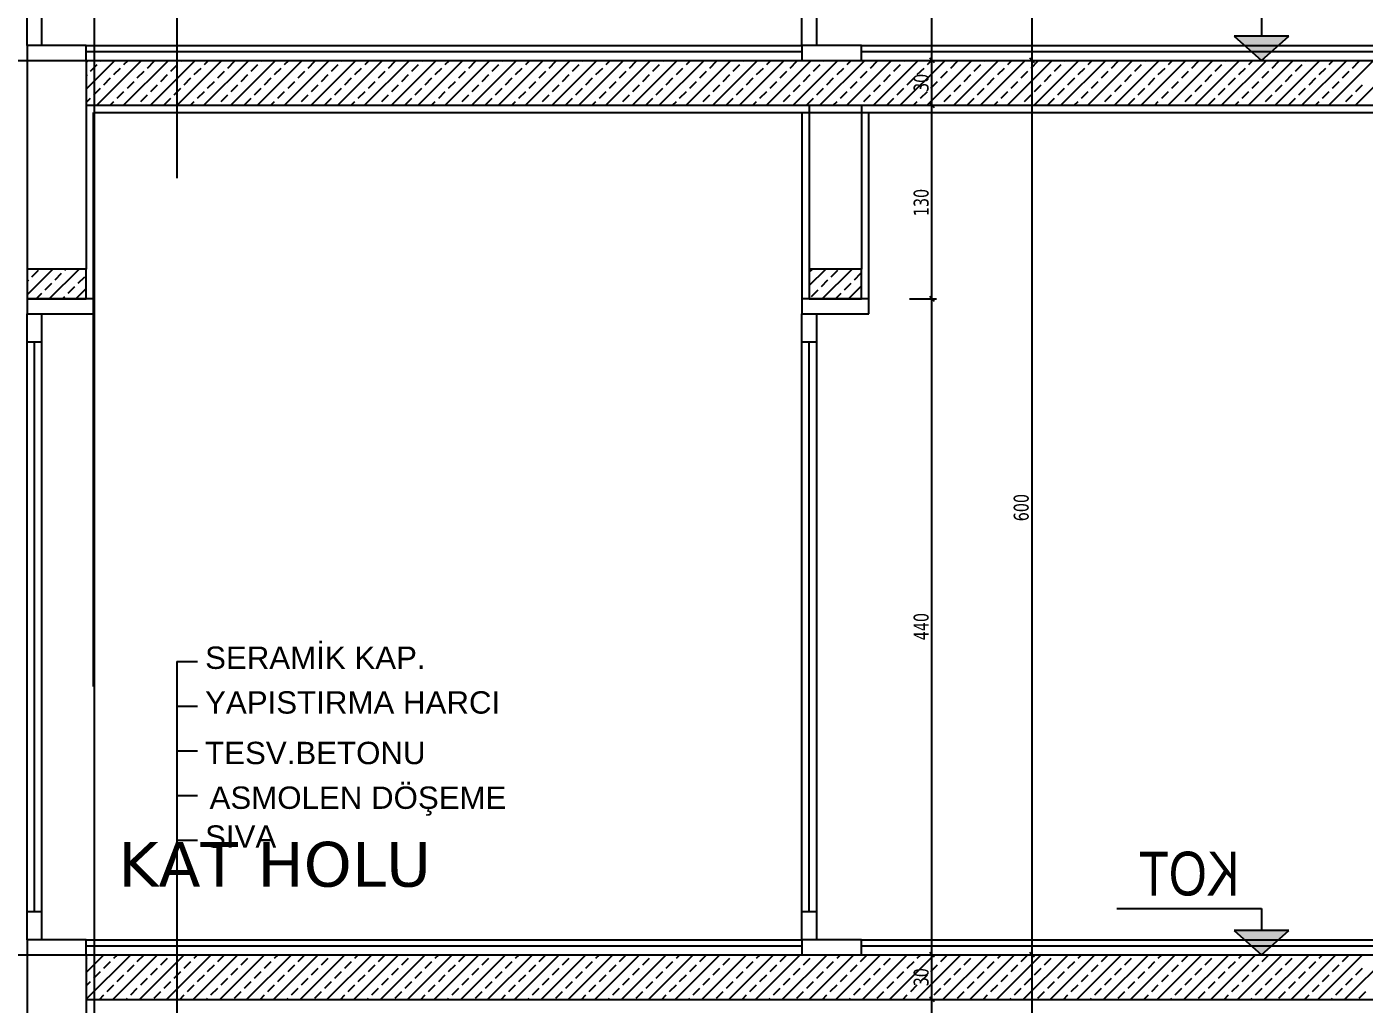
# Model space of a CAD drawing. Header units: millimetres. Extents: x 43168.9 to 43194.6, y -25545.1 to -25543.4.
# Drawn here: x 43182.2937 to 43182.4731, y -25544.1412 to -25544.01 of the extents above; entities that cross this region are included whole.
import ezdxf
from ezdxf.enums import TextEntityAlignment as Align

# ---------------------------------------------------------------- set-up
doc = ezdxf.new("R2010")
doc.units = ezdxf.units.MM
doc.header["$LTSCALE"] = 200
doc.linetypes.add('kesit_$0$HIDDEN2', pattern=[0.1875, 0.125, -0.0625])
for name, color, linetype in [('dograma_sgh', 43, 'Continuous'), ('duv_sgh', 4, 'Continuous'), ('kaplama-gnl_sgh', 30, 'Continuous'), ('kesit_$0$izd-alt_sgh', 8, 'kesit_$0$HIDDEN2'), ('kolon-b.a_sgh', 6, 'Continuous'), ('olcuic_sgh', 183, 'Continuous'), ('siva_sgh', 145, 'Continuous'), ('tarama-betonarme_sgh', 223, 'Continuous'), ('yazi-mahal_sgh', 12, 'Continuous'), ('yazi-malz_sgh', 7, 'Continuous')]:
    doc.layers.add(name, color=color, linetype=linetype)
doc.styles.add('1-200', font='arial.ttf', dxfattribs={"height": 60})
doc.styles.add('dim', font='VERDANA.TTF', dxfattribs={"width": 0.7})
doc.styles.add('kesit_$0$text2', font='arial.ttf')
doc.styles.add('text1', font='VERDANA.TTF')

msp = doc.modelspace()

# ---------------------------------------------------------------- hatches: boundary and pattern name
for points in [[(43182.45561, -25544.01132), (43182.46296, -25544.01132), (43182.45928, -25544.01456)], [(43182.45561, -25544.13132), (43182.46296, -25544.13132), (43182.45928, -25544.13456)]]:
    msp.add_hatch(color=256).paths.add_polyline_path(points)

# ---------------------------------------------------------------- linework, layer by layer
at = {"color": 0, "linetype": 'ByBlock'}
for p, q in [((43182.45928, -25544.00838), (43182.45928, -25544.01132)), ((43182.43988, -25544.12838), (43182.45928, -25544.12838)), ((43182.45928, -25544.12838), (43182.45928, -25544.13132))]:
    msp.add_line(p, q, dxfattribs=at)
for p, q in [((43182.46296, -25544.01132), (43182.45561, -25544.01132)), ((43182.45561, -25544.01132), (43182.45928, -25544.01456)), ((43182.45928, -25544.01456), (43182.46296, -25544.01132)), ((43182.29372, -25544.04656), (43182.30164, -25544.04656)), ((43182.39864, -25544.04656), (43182.40564, -25544.04656)), ((43182.46296, -25544.13132), (43182.45561, -25544.13132)), ((43182.45561, -25544.13132), (43182.45928, -25544.13456)), ((43182.45928, -25544.13456), (43182.46296, -25544.13132))]:
    msp.add_line(p, q)
at = {"color": 0, "linetype": 'ByBlock', "lineweight": -2}
for p, q in [((43182.4154, -25544.01486), (43182.4148, -25544.01426)), ((43182.4148, -25544.01426), (43182.4154, -25544.01486)), ((43182.42822, -25544.01426), (43182.42882, -25544.01486)), ((43182.42882, -25544.01486), (43182.42822, -25544.01426)), ((43182.4154, -25544.02086), (43182.4148, -25544.02026)), ((43182.4148, -25544.02026), (43182.4154, -25544.02086)), ((43182.4154, -25544.04686), (43182.4148, -25544.04626)), ((43182.4148, -25544.04626), (43182.4154, -25544.04686)), ((43182.4148, -25544.13426), (43182.4154, -25544.13486)), ((43182.4154, -25544.13486), (43182.4148, -25544.13426)), ((43182.42882, -25544.13486), (43182.42822, -25544.13426)), ((43182.42822, -25544.13426), (43182.42882, -25544.13486)), ((43182.4154, -25544.14086), (43182.4148, -25544.14026)), ((43182.4148, -25544.14026), (43182.4154, -25544.14086))]:
    msp.add_line(p, q, dxfattribs=at)
at = {"layer": 'dograma_sgh'}
for p, q in [((43182.29372, -25544.01256), (43182.29372, -25543.92856)), ((43182.29572, -25544.01256), (43182.29572, -25543.92856)), ((43182.39764, -25544.01256), (43182.39764, -25543.92856)), ((43182.39964, -25544.01256), (43182.39964, -25543.92856)), ((43182.29372, -25544.01256), (43182.29372, -25544.01456)), ((43182.30164, -25544.01256), (43182.29372, -25544.01256)), ((43182.30164, -25544.01456), (43182.30164, -25544.01256)), ((43182.39764, -25544.01256), (43182.39764, -25544.01456)), ((43182.40564, -25544.01256), (43182.39764, -25544.01256)), ((43182.40564, -25544.01456), (43182.40564, -25544.01256)), ((43182.29372, -25544.01456), (43182.30164, -25544.01456)), ((43182.39764, -25544.01456), (43182.40564, -25544.01456)), ((43182.29372, -25544.04656), (43182.29372, -25544.04856)), ((43182.30264, -25544.04656), (43182.29372, -25544.04656)), ((43182.30264, -25544.04856), (43182.30264, -25544.04656)), ((43182.39764, -25544.04656), (43182.39764, -25544.04856)), ((43182.40664, -25544.04656), (43182.39764, -25544.04656)), ((43182.40664, -25544.04856), (43182.40664, -25544.04656)), ((43182.29372, -25544.04856), (43182.30264, -25544.04856)), ((43182.29372, -25544.13256), (43182.29372, -25544.04856)), ((43182.29572, -25544.13256), (43182.29572, -25544.04856)), ((43182.39764, -25544.04856), (43182.40664, -25544.04856)), ((43182.39764, -25544.13256), (43182.39764, -25544.04856)), ((43182.39964, -25544.13256), (43182.39964, -25544.04856)), ((43182.29572, -25544.05236), (43182.29372, -25544.05236)), ((43182.29472, -25544.12876), (43182.29472, -25544.05236)), ((43182.39964, -25544.05236), (43182.39764, -25544.05236)), ((43182.39864, -25544.12876), (43182.39864, -25544.05236)), ((43182.29372, -25544.12876), (43182.29572, -25544.12876)), ((43182.39764, -25544.12876), (43182.39964, -25544.12876)), ((43182.29372, -25544.13256), (43182.29372, -25544.13456)), ((43182.30164, -25544.13256), (43182.29372, -25544.13256)), ((43182.30164, -25544.13456), (43182.30164, -25544.13256)), ((43182.39764, -25544.13256), (43182.39764, -25544.13456)), ((43182.40564, -25544.13256), (43182.39764, -25544.13256)), ((43182.40564, -25544.13456), (43182.40564, -25544.13256)), ((43182.29372, -25544.13456), (43182.30164, -25544.13456)), ((43182.39764, -25544.13456), (43182.40564, -25544.13456))]:
    msp.add_line(p, q, dxfattribs=at)
at = {"layer": 'duv_sgh'}
for p, q in [((43182.29372, -25544.01456), (43182.29372, -25544.04256)), ((43182.29372, -25544.01456), (43182.29372, -25544.04256)), ((43182.30164, -25544.01456), (43182.30164, -25544.04256)), ((43182.39864, -25544.02056), (43182.39864, -25544.04256)), ((43182.40564, -25544.02056), (43182.40564, -25544.04256)), ((43182.29372, -25544.04656), (43182.30164, -25544.04656)), ((43182.39864, -25544.04656), (43182.40564, -25544.04656)), ((43182.29372, -25544.13456), (43182.29372, -25544.21856)), ((43182.29372, -25544.13456), (43182.29372, -25544.21856)), ((43182.30164, -25544.13456), (43182.30164, -25544.21856))]:
    msp.add_line(p, q, dxfattribs=at)
at = {"layer": 'kaplama-gnl_sgh'}
for p, q in [((43182.30164, -25544.01256), (43182.39764, -25544.01256)), ((43182.40564, -25544.01256), (43182.49644, -25544.01256)), ((43182.30164, -25544.01336), (43182.39764, -25544.01336)), ((43182.40564, -25544.01336), (43182.49724, -25544.01336)), ((43182.30164, -25544.13256), (43182.39764, -25544.13256)), ((43182.40564, -25544.13256), (43182.49644, -25544.13256)), ((43182.30164, -25544.13336), (43182.39764, -25544.13336)), ((43182.40564, -25544.13336), (43182.49724, -25544.13336))]:
    msp.add_line(p, q, dxfattribs=at)
at = {"layer": 'kesit_$0$izd-alt_sgh'}
for p, q in [((43181.30862, -25544.01456), (43182.76331, -25544.01456)), ((43181.30862, -25544.13456), (43182.76331, -25544.13456))]:
    msp.add_line(p, q, dxfattribs=at)
at = {"layer": 'kolon-b.a_sgh'}
for p, q in [((43182.30164, -25544.01456), (43182.51164, -25544.01456)), ((43182.30164, -25544.01456), (43182.51164, -25544.01456)), ((43182.30164, -25544.02056), (43182.51164, -25544.02056)), ((43182.30164, -25544.04256), (43182.29372, -25544.04256)), ((43182.29372, -25544.04256), (43182.29372, -25544.04656)), ((43182.30164, -25544.04656), (43182.30164, -25544.04256)), ((43182.40564, -25544.04256), (43182.39864, -25544.04256)), ((43182.39864, -25544.04256), (43182.39864, -25544.04656)), ((43182.40564, -25544.04656), (43182.40564, -25544.04256)), ((43182.29372, -25544.04656), (43182.30164, -25544.04656)), ((43182.39864, -25544.04656), (43182.40564, -25544.04656)), ((43182.30164, -25544.13456), (43182.51164, -25544.13456)), ((43182.30164, -25544.13456), (43182.51164, -25544.13456)), ((43182.30164, -25544.14056), (43182.51164, -25544.14056))]:
    msp.add_line(p, q, dxfattribs=at)
at = {"layer": 'olcuic_sgh'}
for p, q in [((43182.42852, -25544.01481), (43182.42852, -25543.89431)), ((43182.4151, -25544.01481), (43182.4151, -25543.92631)), ((43182.4121, -25544.01456), (43182.4157, -25544.01456)), ((43182.4121, -25544.01456), (43182.4157, -25544.01456)), ((43182.4151, -25544.02081), (43182.4151, -25544.01431)), ((43182.42552, -25544.01456), (43182.42912, -25544.01456)), ((43182.42552, -25544.01456), (43182.42912, -25544.01456)), ((43182.42852, -25544.13481), (43182.42852, -25544.01431)), ((43182.4121, -25544.02056), (43182.4157, -25544.02056)), ((43182.4121, -25544.02056), (43182.4157, -25544.02056)), ((43182.4151, -25544.04681), (43182.4151, -25544.02031)), ((43182.4121, -25544.04656), (43182.4157, -25544.04656)), ((43182.4121, -25544.04656), (43182.4157, -25544.04656)), ((43182.4151, -25544.13481), (43182.4151, -25544.04631)), ((43182.4121, -25544.13456), (43182.4157, -25544.13456)), ((43182.4121, -25544.13456), (43182.4157, -25544.13456)), ((43182.4151, -25544.14081), (43182.4151, -25544.13431)), ((43182.42552, -25544.13456), (43182.42912, -25544.13456)), ((43182.42552, -25544.13456), (43182.42912, -25544.13456)), ((43182.42852, -25544.20681), (43182.42852, -25544.13431)), ((43182.4121, -25544.14056), (43182.4157, -25544.14056)), ((43182.4121, -25544.14056), (43182.4157, -25544.14056)), ((43182.4151, -25544.20681), (43182.4151, -25544.14031))]:
    msp.add_line(p, q, dxfattribs=at)
at = {"layer": 'siva_sgh'}
for p, q in [((43182.30272, -25543.72656), (43182.30272, -25544.3571)), ((43182.30264, -25544.09856), (43182.30264, -25544.02156)), ((43182.30264, -25544.02156), (43182.51264, -25544.02156)), ((43182.30264, -25544.04656), (43182.30264, -25544.02156)), ((43182.30264, -25544.02156), (43182.39764, -25544.02156)), ((43182.39764, -25544.02156), (43182.39764, -25544.04656)), ((43182.40664, -25544.04656), (43182.40664, -25544.02156)), ((43182.40664, -25544.02156), (43182.51264, -25544.02156))]:
    msp.add_line(p, q, dxfattribs=at)
at = {"layer": 'tarama-betonarme_sgh'}
for p, q in [((43182.30164, -25544.01482), (43182.3019, -25544.01456)), ((43182.30164, -25544.01841), (43182.30549, -25544.01456)), ((43182.30308, -25544.02056), (43182.30908, -25544.01456)), ((43182.30358, -25544.01468), (43182.30369, -25544.01456)), ((43182.30667, -25544.02056), (43182.31267, -25544.01456)), ((43182.30672, -25544.01513), (43182.30729, -25544.01456)), ((43182.30986, -25544.01558), (43182.31076, -25544.01468)), ((43182.31027, -25544.02056), (43182.31627, -25544.01456)), ((43182.31386, -25544.02056), (43182.31986, -25544.01456)), ((43182.31435, -25544.01468), (43182.31447, -25544.01456)), ((43182.31745, -25544.02056), (43182.32345, -25544.01456)), ((43182.3175, -25544.01513), (43182.31806, -25544.01456)), ((43182.32064, -25544.01558), (43182.32154, -25544.01468)), ((43182.32104, -25544.02056), (43182.32704, -25544.01456)), ((43182.32463, -25544.02056), (43182.33063, -25544.01456)), ((43182.32513, -25544.01468), (43182.32525, -25544.01456)), ((43182.32823, -25544.02056), (43182.33423, -25544.01456)), ((43182.32827, -25544.01513), (43182.32884, -25544.01456)), ((43182.33141, -25544.01558), (43182.33231, -25544.01468)), ((43182.33182, -25544.02056), (43182.33782, -25544.01456)), ((43182.33541, -25544.02056), (43182.34141, -25544.01456)), ((43182.3359, -25544.01468), (43182.33602, -25544.01456)), ((43182.339, -25544.02056), (43182.345, -25544.01456)), ((43182.33905, -25544.01513), (43182.33961, -25544.01456)), ((43182.34219, -25544.01558), (43182.34309, -25544.01468)), ((43182.3426, -25544.02056), (43182.3486, -25544.01456)), ((43182.34619, -25544.02056), (43182.35219, -25544.01456)), ((43182.34668, -25544.01468), (43182.3468, -25544.01456)), ((43182.34978, -25544.02056), (43182.35578, -25544.01456)), ((43182.34982, -25544.01513), (43182.35039, -25544.01456)), ((43182.35297, -25544.01558), (43182.35387, -25544.01468)), ((43182.35337, -25544.02056), (43182.35937, -25544.01456)), ((43182.35696, -25544.02056), (43182.36296, -25544.01456)), ((43182.35746, -25544.01468), (43182.35758, -25544.01456)), ((43182.36056, -25544.02056), (43182.36656, -25544.01456)), ((43182.3606, -25544.01513), (43182.36117, -25544.01456)), ((43182.36374, -25544.01558), (43182.36464, -25544.01468)), ((43182.36415, -25544.02056), (43182.37015, -25544.01456)), ((43182.36774, -25544.02056), (43182.37374, -25544.01456)), ((43182.36823, -25544.01468), (43182.36835, -25544.01456)), ((43182.37133, -25544.02056), (43182.37733, -25544.01456)), ((43182.37138, -25544.01513), (43182.37194, -25544.01456)), ((43182.37452, -25544.01558), (43182.37542, -25544.01468)), ((43182.37492, -25544.02056), (43182.38092, -25544.01456)), ((43182.37852, -25544.02056), (43182.38452, -25544.01456)), ((43182.37901, -25544.01468), (43182.37913, -25544.01456)), ((43182.38211, -25544.02056), (43182.38811, -25544.01456)), ((43182.38215, -25544.01513), (43182.38272, -25544.01456)), ((43182.3853, -25544.01558), (43182.38619, -25544.01468)), ((43182.3857, -25544.02056), (43182.3917, -25544.01456)), ((43182.38929, -25544.02056), (43182.39529, -25544.01456)), ((43182.38979, -25544.01468), (43182.3899, -25544.01456)), ((43182.39288, -25544.02056), (43182.39888, -25544.01456)), ((43182.39293, -25544.01513), (43182.3935, -25544.01456)), ((43182.39607, -25544.01558), (43182.39697, -25544.01468)), ((43182.39648, -25544.02056), (43182.40248, -25544.01456)), ((43182.40007, -25544.02056), (43182.40607, -25544.01456)), ((43182.40056, -25544.01468), (43182.40068, -25544.01456)), ((43182.40366, -25544.02056), (43182.40966, -25544.01456)), ((43182.40371, -25544.01513), (43182.40427, -25544.01456)), ((43182.40685, -25544.01558), (43182.40775, -25544.01468)), ((43182.40725, -25544.02056), (43182.41325, -25544.01456)), ((43182.41085, -25544.02056), (43182.41685, -25544.01456)), ((43182.41134, -25544.01468), (43182.41146, -25544.01456)), ((43182.41444, -25544.02056), (43182.42044, -25544.01456)), ((43182.41448, -25544.01513), (43182.41505, -25544.01456)), ((43182.41762, -25544.01558), (43182.41852, -25544.01468)), ((43182.41803, -25544.02056), (43182.42403, -25544.01456)), ((43182.42162, -25544.02056), (43182.42762, -25544.01456)), ((43182.42212, -25544.01468), (43182.42223, -25544.01456)), ((43182.42521, -25544.02056), (43182.43121, -25544.01456)), ((43182.42526, -25544.01513), (43182.42583, -25544.01456)), ((43182.4284, -25544.01558), (43182.4293, -25544.01468)), ((43182.42881, -25544.02056), (43182.43481, -25544.01456)), ((43182.4324, -25544.02056), (43182.4384, -25544.01456)), ((43182.43289, -25544.01468), (43182.43301, -25544.01456)), ((43182.43599, -25544.02056), (43182.44199, -25544.01456)), ((43182.43603, -25544.01513), (43182.4366, -25544.01456)), ((43182.43918, -25544.01558), (43182.44008, -25544.01468)), ((43182.43958, -25544.02056), (43182.44558, -25544.01456)), ((43182.44317, -25544.02056), (43182.44917, -25544.01456)), ((43182.44367, -25544.01468), (43182.44379, -25544.01456)), ((43182.44677, -25544.02056), (43182.45277, -25544.01456)), ((43182.44681, -25544.01513), (43182.44738, -25544.01456)), ((43182.44995, -25544.01558), (43182.45085, -25544.01468)), ((43182.45036, -25544.02056), (43182.45636, -25544.01456)), ((43182.45395, -25544.02056), (43182.45995, -25544.01456)), ((43182.45444, -25544.01468), (43182.45456, -25544.01456)), ((43182.45754, -25544.02056), (43182.46354, -25544.01456)), ((43182.45759, -25544.01513), (43182.45815, -25544.01456)), ((43182.46073, -25544.01558), (43182.46163, -25544.01468)), ((43182.46113, -25544.02056), (43182.46713, -25544.01456)), ((43182.46473, -25544.02056), (43182.47073, -25544.01456)), ((43182.46522, -25544.01468), (43182.46534, -25544.01456)), ((43182.46832, -25544.02056), (43182.47432, -25544.01456)), ((43182.46836, -25544.01513), (43182.46893, -25544.01456)), ((43182.47151, -25544.01558), (43182.4724, -25544.01468)), ((43182.47191, -25544.02056), (43182.47791, -25544.01456)), ((43182.30164, -25544.01662), (43182.30178, -25544.01647)), ((43182.30223, -25544.01602), (43182.30313, -25544.01513)), ((43182.30537, -25544.01647), (43182.30627, -25544.01558)), ((43182.30851, -25544.01692), (43182.30941, -25544.01602)), ((43182.31166, -25544.01737), (43182.31256, -25544.01647)), ((43182.313, -25544.01602), (43182.3139, -25544.01513)), ((43182.31615, -25544.01647), (43182.31705, -25544.01558)), ((43182.31929, -25544.01692), (43182.32019, -25544.01602)), ((43182.32243, -25544.01737), (43182.32333, -25544.01647)), ((43182.32378, -25544.01602), (43182.32468, -25544.01513)), ((43182.32692, -25544.01647), (43182.32782, -25544.01558)), ((43182.33007, -25544.01692), (43182.33097, -25544.01602)), ((43182.33321, -25544.01737), (43182.33411, -25544.01647)), ((43182.33456, -25544.01602), (43182.33546, -25544.01513)), ((43182.3377, -25544.01647), (43182.3386, -25544.01558)), ((43182.34084, -25544.01692), (43182.34174, -25544.01602)), ((43182.34399, -25544.01737), (43182.34488, -25544.01647)), ((43182.34533, -25544.01602), (43182.34623, -25544.01513)), ((43182.34848, -25544.01647), (43182.34937, -25544.01558)), ((43182.35162, -25544.01692), (43182.35252, -25544.01602)), ((43182.35476, -25544.01737), (43182.35566, -25544.01647)), ((43182.35611, -25544.01602), (43182.35701, -25544.01513)), ((43182.35925, -25544.01647), (43182.36015, -25544.01558)), ((43182.3624, -25544.01692), (43182.36329, -25544.01602)), ((43182.36554, -25544.01737), (43182.36644, -25544.01647)), ((43182.36689, -25544.01602), (43182.36778, -25544.01513)), ((43182.37003, -25544.01647), (43182.37093, -25544.01558)), ((43182.37317, -25544.01692), (43182.37407, -25544.01602)), ((43182.37632, -25544.01737), (43182.37721, -25544.01647)), ((43182.37766, -25544.01602), (43182.37856, -25544.01513)), ((43182.38081, -25544.01647), (43182.3817, -25544.01558)), ((43182.38395, -25544.01692), (43182.38485, -25544.01602)), ((43182.38709, -25544.01737), (43182.38799, -25544.01647)), ((43182.38844, -25544.01602), (43182.38934, -25544.01513)), ((43182.39158, -25544.01647), (43182.39248, -25544.01558)), ((43182.39473, -25544.01692), (43182.39562, -25544.01602)), ((43182.39787, -25544.01737), (43182.39877, -25544.01647)), ((43182.39922, -25544.01602), (43182.40011, -25544.01513)), ((43182.40236, -25544.01647), (43182.40326, -25544.01558)), ((43182.4055, -25544.01692), (43182.4064, -25544.01602)), ((43182.40864, -25544.01737), (43182.40954, -25544.01647)), ((43182.40999, -25544.01602), (43182.41089, -25544.01513)), ((43182.41313, -25544.01647), (43182.41403, -25544.01558)), ((43182.41628, -25544.01692), (43182.41718, -25544.01602)), ((43182.41942, -25544.01737), (43182.42032, -25544.01647)), ((43182.42077, -25544.01602), (43182.42167, -25544.01513)), ((43182.42391, -25544.01647), (43182.42481, -25544.01558)), ((43182.42705, -25544.01692), (43182.42795, -25544.01602)), ((43182.4302, -25544.01737), (43182.4311, -25544.01647)), ((43182.43154, -25544.01602), (43182.43244, -25544.01513)), ((43182.43469, -25544.01647), (43182.43559, -25544.01558)), ((43182.43783, -25544.01692), (43182.43873, -25544.01602)), ((43182.44097, -25544.01737), (43182.44187, -25544.01647)), ((43182.44232, -25544.01602), (43182.44322, -25544.01513)), ((43182.44546, -25544.01647), (43182.44636, -25544.01558)), ((43182.44861, -25544.01692), (43182.4495, -25544.01602)), ((43182.45175, -25544.01737), (43182.45265, -25544.01647)), ((43182.4531, -25544.01602), (43182.45399, -25544.01513)), ((43182.45624, -25544.01647), (43182.45714, -25544.01558)), ((43182.45938, -25544.01692), (43182.46028, -25544.01602)), ((43182.46253, -25544.01737), (43182.46342, -25544.01647)), ((43182.46387, -25544.01602), (43182.46477, -25544.01513)), ((43182.46702, -25544.01647), (43182.46791, -25544.01558)), ((43182.47016, -25544.01692), (43182.47106, -25544.01602)), ((43182.30268, -25544.01917), (43182.30358, -25544.01827)), ((43182.30402, -25544.01782), (43182.30492, -25544.01692)), ((43182.30717, -25544.01827), (43182.30807, -25544.01737)), ((43182.31031, -25544.01872), (43182.31121, -25544.01782)), ((43182.31345, -25544.01917), (43182.31435, -25544.01827)), ((43182.3148, -25544.01782), (43182.3157, -25544.01692)), ((43182.31794, -25544.01827), (43182.31884, -25544.01737)), ((43182.32109, -25544.01872), (43182.32199, -25544.01782)), ((43182.32423, -25544.01917), (43182.32513, -25544.01827)), ((43182.32558, -25544.01782), (43182.32648, -25544.01692)), ((43182.32872, -25544.01827), (43182.32962, -25544.01737)), ((43182.33186, -25544.01872), (43182.33276, -25544.01782)), ((43182.33501, -25544.01917), (43182.3359, -25544.01827)), ((43182.33635, -25544.01782), (43182.33725, -25544.01692)), ((43182.3395, -25544.01827), (43182.34039, -25544.01737)), ((43182.34264, -25544.01872), (43182.34354, -25544.01782)), ((43182.34578, -25544.01917), (43182.34668, -25544.01827)), ((43182.34713, -25544.01782), (43182.34803, -25544.01692)), ((43182.35027, -25544.01827), (43182.35117, -25544.01737)), ((43182.35342, -25544.01872), (43182.35431, -25544.01782)), ((43182.35656, -25544.01917), (43182.35746, -25544.01827)), ((43182.35791, -25544.01782), (43182.3588, -25544.01692)), ((43182.36105, -25544.01827), (43182.36195, -25544.01737)), ((43182.36419, -25544.01872), (43182.36509, -25544.01782)), ((43182.36734, -25544.01917), (43182.36823, -25544.01827)), ((43182.36868, -25544.01782), (43182.36958, -25544.01692)), ((43182.37183, -25544.01827), (43182.37272, -25544.01737)), ((43182.37497, -25544.01872), (43182.37587, -25544.01782)), ((43182.37811, -25544.01917), (43182.37901, -25544.01827)), ((43182.37946, -25544.01782), (43182.38036, -25544.01692)), ((43182.3826, -25544.01827), (43182.3835, -25544.01737)), ((43182.38575, -25544.01872), (43182.38664, -25544.01782)), ((43182.38889, -25544.01917), (43182.38979, -25544.01827)), ((43182.39024, -25544.01782), (43182.39113, -25544.01692)), ((43182.39338, -25544.01827), (43182.39428, -25544.01737)), ((43182.39652, -25544.01872), (43182.39742, -25544.01782)), ((43182.39966, -25544.01917), (43182.40056, -25544.01827)), ((43182.40101, -25544.01782), (43182.40191, -25544.01692)), ((43182.40415, -25544.01827), (43182.40505, -25544.01737)), ((43182.4073, -25544.01872), (43182.4082, -25544.01782)), ((43182.41044, -25544.01917), (43182.41134, -25544.01827)), ((43182.41179, -25544.01782), (43182.41269, -25544.01692)), ((43182.41493, -25544.01827), (43182.41583, -25544.01737)), ((43182.41807, -25544.01872), (43182.41897, -25544.01782)), ((43182.42122, -25544.01917), (43182.42212, -25544.01827)), ((43182.42256, -25544.01782), (43182.42346, -25544.01692)), ((43182.42571, -25544.01827), (43182.42661, -25544.01737)), ((43182.42885, -25544.01872), (43182.42975, -25544.01782)), ((43182.43199, -25544.01917), (43182.43289, -25544.01827)), ((43182.43334, -25544.01782), (43182.43424, -25544.01692)), ((43182.43648, -25544.01827), (43182.43738, -25544.01737)), ((43182.43963, -25544.01872), (43182.44052, -25544.01782)), ((43182.44277, -25544.01917), (43182.44367, -25544.01827)), ((43182.44412, -25544.01782), (43182.44501, -25544.01692)), ((43182.44726, -25544.01827), (43182.44816, -25544.01737)), ((43182.4504, -25544.01872), (43182.4513, -25544.01782)), ((43182.45355, -25544.01917), (43182.45444, -25544.01827)), ((43182.45489, -25544.01782), (43182.45579, -25544.01692)), ((43182.45804, -25544.01827), (43182.45893, -25544.01737)), ((43182.46118, -25544.01872), (43182.46208, -25544.01782)), ((43182.46432, -25544.01917), (43182.46522, -25544.01827)), ((43182.46567, -25544.01782), (43182.46657, -25544.01692)), ((43182.46881, -25544.01827), (43182.46971, -25544.01737)), ((43182.47196, -25544.01872), (43182.47285, -25544.01782)), ((43182.30164, -25544.02021), (43182.30223, -25544.01962)), ((43182.30488, -25544.02056), (43182.30537, -25544.02007)), ((43182.30582, -25544.01962), (43182.30672, -25544.01872)), ((43182.30896, -25544.02007), (43182.30986, -25544.01917)), ((43182.31211, -25544.02051), (43182.313, -25544.01962)), ((43182.31565, -25544.02056), (43182.31615, -25544.02007)), ((43182.3166, -25544.01962), (43182.3175, -25544.01872)), ((43182.31974, -25544.02007), (43182.32064, -25544.01917)), ((43182.32288, -25544.02051), (43182.32378, -25544.01962)), ((43182.32643, -25544.02056), (43182.32692, -25544.02007)), ((43182.32737, -25544.01962), (43182.32827, -25544.01872)), ((43182.33052, -25544.02007), (43182.33141, -25544.01917)), ((43182.33366, -25544.02051), (43182.33456, -25544.01962)), ((43182.33721, -25544.02056), (43182.3377, -25544.02007)), ((43182.33815, -25544.01962), (43182.33905, -25544.01872)), ((43182.34129, -25544.02007), (43182.34219, -25544.01917)), ((43182.34444, -25544.02051), (43182.34533, -25544.01962)), ((43182.34798, -25544.02056), (43182.34848, -25544.02007)), ((43182.34893, -25544.01962), (43182.34982, -25544.01872)), ((43182.35207, -25544.02007), (43182.35297, -25544.01917)), ((43182.35521, -25544.02051), (43182.35611, -25544.01962)), ((43182.35876, -25544.02056), (43182.35925, -25544.02007)), ((43182.3597, -25544.01962), (43182.3606, -25544.01872)), ((43182.36285, -25544.02007), (43182.36374, -25544.01917)), ((43182.36599, -25544.02051), (43182.36689, -25544.01962)), ((43182.36954, -25544.02056), (43182.37003, -25544.02007)), ((43182.37048, -25544.01962), (43182.37138, -25544.01872)), ((43182.37362, -25544.02007), (43182.37452, -25544.01917)), ((43182.37676, -25544.02051), (43182.37766, -25544.01962)), ((43182.38031, -25544.02056), (43182.38081, -25544.02007)), ((43182.38125, -25544.01962), (43182.38215, -25544.01872)), ((43182.3844, -25544.02007), (43182.3853, -25544.01917)), ((43182.38754, -25544.02051), (43182.38844, -25544.01962)), ((43182.39109, -25544.02056), (43182.39158, -25544.02007)), ((43182.39203, -25544.01962), (43182.39293, -25544.01872)), ((43182.39517, -25544.02007), (43182.39607, -25544.01917)), ((43182.39832, -25544.02051), (43182.39922, -25544.01962)), ((43182.40186, -25544.02056), (43182.40236, -25544.02007)), ((43182.40281, -25544.01962), (43182.40371, -25544.01872)), ((43182.40595, -25544.02007), (43182.40685, -25544.01917)), ((43182.40909, -25544.02051), (43182.40999, -25544.01962)), ((43182.41264, -25544.02056), (43182.41313, -25544.02007)), ((43182.41358, -25544.01962), (43182.41448, -25544.01872)), ((43182.41673, -25544.02007), (43182.41762, -25544.01917)), ((43182.41987, -25544.02051), (43182.42077, -25544.01962)), ((43182.42342, -25544.02056), (43182.42391, -25544.02007)), ((43182.42436, -25544.01962), (43182.42526, -25544.01872)), ((43182.4275, -25544.02007), (43182.4284, -25544.01917)), ((43182.43065, -25544.02051), (43182.43154, -25544.01962)), ((43182.43419, -25544.02056), (43182.43469, -25544.02007)), ((43182.43514, -25544.01962), (43182.43603, -25544.01872)), ((43182.43828, -25544.02007), (43182.43918, -25544.01917)), ((43182.44142, -25544.02051), (43182.44232, -25544.01962)), ((43182.44497, -25544.02056), (43182.44546, -25544.02007)), ((43182.44591, -25544.01962), (43182.44681, -25544.01872)), ((43182.44906, -25544.02007), (43182.44995, -25544.01917)), ((43182.4522, -25544.02051), (43182.4531, -25544.01962)), ((43182.45575, -25544.02056), (43182.45624, -25544.02007)), ((43182.45669, -25544.01962), (43182.45759, -25544.01872)), ((43182.45983, -25544.02007), (43182.46073, -25544.01917)), ((43182.46298, -25544.02051), (43182.46387, -25544.01962)), ((43182.46652, -25544.02056), (43182.46702, -25544.02007)), ((43182.46747, -25544.01962), (43182.46836, -25544.01872)), ((43182.47061, -25544.02007), (43182.47151, -25544.01917)), ((43182.30847, -25544.02056), (43182.30851, -25544.02051)), ((43182.31925, -25544.02056), (43182.31929, -25544.02051)), ((43182.33002, -25544.02056), (43182.33007, -25544.02051)), ((43182.3408, -25544.02056), (43182.34084, -25544.02051)), ((43182.35158, -25544.02056), (43182.35162, -25544.02051)), ((43182.36235, -25544.02056), (43182.3624, -25544.02051)), ((43182.37313, -25544.02056), (43182.37317, -25544.02051)), ((43182.3839, -25544.02056), (43182.38395, -25544.02051)), ((43182.39468, -25544.02056), (43182.39473, -25544.02051)), ((43182.40546, -25544.02056), (43182.4055, -25544.02051)), ((43182.41623, -25544.02056), (43182.41628, -25544.02051)), ((43182.42701, -25544.02056), (43182.42705, -25544.02051)), ((43182.43779, -25544.02056), (43182.43783, -25544.02051)), ((43182.44856, -25544.02056), (43182.44861, -25544.02051)), ((43182.45934, -25544.02056), (43182.45938, -25544.02051)), ((43182.47011, -25544.02056), (43182.47016, -25544.02051)), ((43182.29372, -25544.04601), (43182.29716, -25544.04256)), ((43182.29438, -25544.04358), (43182.29526, -25544.04269)), ((43182.2967, -25544.04656), (43182.3007, -25544.04256)), ((43182.29747, -25544.04402), (43182.29836, -25544.04313)), ((43182.2988, -25544.04269), (43182.29893, -25544.04256)), ((43182.39864, -25544.04476), (43182.40084, -25544.04256)), ((43182.39864, -25544.04299), (43182.39907, -25544.04256)), ((43182.40038, -25544.04656), (43182.40438, -25544.04256)), ((43182.40159, -25544.04358), (43182.40248, -25544.04269)), ((43182.40469, -25544.04402), (43182.40557, -25544.04313)), ((43182.29372, -25544.04424), (43182.29394, -25544.04402)), ((43182.29615, -25544.04534), (43182.29703, -25544.04446)), ((43182.29924, -25544.04579), (43182.30013, -25544.0449)), ((43182.30024, -25544.04656), (43182.30164, -25544.04516)), ((43182.30057, -25544.04446), (43182.30145, -25544.04358)), ((43182.40027, -25544.0449), (43182.40115, -25544.04402)), ((43182.40336, -25544.04534), (43182.40424, -25544.04446)), ((43182.40391, -25544.04656), (43182.40564, -25544.04483)), ((43182.29493, -25544.04656), (43182.29571, -25544.04579)), ((43182.29847, -25544.04656), (43182.2988, -25544.04623)), ((43182.39894, -25544.04623), (43182.39982, -25544.04534)), ((43182.40214, -25544.04656), (43182.40292, -25544.04579)), ((43182.30164, -25544.13695), (43182.30403, -25544.13456)), ((43182.30164, -25544.14054), (43182.30762, -25544.13456)), ((43182.30223, -25544.13456), (43182.30223, -25544.13456)), ((43182.30521, -25544.14056), (43182.31121, -25544.13456)), ((43182.30537, -25544.13501), (43182.30583, -25544.13456)), ((43182.30851, -25544.13546), (43182.30941, -25544.13456)), ((43182.30881, -25544.14056), (43182.31481, -25544.13456)), ((43182.3124, -25544.14056), (43182.3184, -25544.13456)), ((43182.313, -25544.13456), (43182.31301, -25544.13456)), ((43182.31599, -25544.14056), (43182.32199, -25544.13456)), ((43182.31615, -25544.13501), (43182.3166, -25544.13456)), ((43182.31929, -25544.13546), (43182.32019, -25544.13456)), ((43182.31958, -25544.14056), (43182.32558, -25544.13456)), ((43182.32317, -25544.14056), (43182.32917, -25544.13456)), ((43182.32378, -25544.13456), (43182.32379, -25544.13456)), ((43182.32677, -25544.14056), (43182.33277, -25544.13456)), ((43182.32692, -25544.13501), (43182.32738, -25544.13456)), ((43182.33007, -25544.13546), (43182.33097, -25544.13456)), ((43182.33036, -25544.14056), (43182.33636, -25544.13456)), ((43182.33395, -25544.14056), (43182.33995, -25544.13456)), ((43182.33456, -25544.13456), (43182.33456, -25544.13456)), ((43182.33754, -25544.14056), (43182.34354, -25544.13456)), ((43182.3377, -25544.13501), (43182.33815, -25544.13456)), ((43182.34084, -25544.13546), (43182.34174, -25544.13456)), ((43182.34113, -25544.14056), (43182.34713, -25544.13456)), ((43182.34473, -25544.14056), (43182.35073, -25544.13456)), ((43182.34533, -25544.13456), (43182.34534, -25544.13456)), ((43182.34832, -25544.14056), (43182.35432, -25544.13456)), ((43182.34848, -25544.13501), (43182.34893, -25544.13456)), ((43182.35162, -25544.13546), (43182.35252, -25544.13456)), ((43182.35191, -25544.14056), (43182.35791, -25544.13456)), ((43182.3555, -25544.14056), (43182.3615, -25544.13456)), ((43182.35611, -25544.13456), (43182.35611, -25544.13456)), ((43182.3591, -25544.14056), (43182.3651, -25544.13456)), ((43182.35925, -25544.13501), (43182.35971, -25544.13456)), ((43182.3624, -25544.13546), (43182.36329, -25544.13456)), ((43182.36269, -25544.14056), (43182.36869, -25544.13456)), ((43182.36628, -25544.14056), (43182.37228, -25544.13456)), ((43182.36689, -25544.13456), (43182.36689, -25544.13456)), ((43182.36987, -25544.14056), (43182.37587, -25544.13456)), ((43182.37003, -25544.13501), (43182.37048, -25544.13456)), ((43182.37317, -25544.13546), (43182.37407, -25544.13456)), ((43182.37346, -25544.14056), (43182.37946, -25544.13456)), ((43182.37706, -25544.14056), (43182.38306, -25544.13456)), ((43182.37766, -25544.13456), (43182.37767, -25544.13456)), ((43182.38065, -25544.14056), (43182.38665, -25544.13456)), ((43182.38081, -25544.13501), (43182.38126, -25544.13456)), ((43182.38395, -25544.13546), (43182.38485, -25544.13456)), ((43182.38424, -25544.14056), (43182.39024, -25544.13456)), ((43182.38783, -25544.14056), (43182.39383, -25544.13456)), ((43182.38844, -25544.13456), (43182.38844, -25544.13456)), ((43182.39142, -25544.14056), (43182.39742, -25544.13456)), ((43182.39158, -25544.13501), (43182.39204, -25544.13456)), ((43182.39473, -25544.13546), (43182.39562, -25544.13456)), ((43182.39502, -25544.14056), (43182.40102, -25544.13456)), ((43182.39861, -25544.14056), (43182.40461, -25544.13456)), ((43182.39922, -25544.13456), (43182.39922, -25544.13456)), ((43182.4022, -25544.14056), (43182.4082, -25544.13456)), ((43182.40236, -25544.13501), (43182.40281, -25544.13456)), ((43182.4055, -25544.13546), (43182.4064, -25544.13456)), ((43182.40579, -25544.14056), (43182.41179, -25544.13456)), ((43182.40938, -25544.14056), (43182.41538, -25544.13456)), ((43182.40999, -25544.13456), (43182.41, -25544.13456)), ((43182.41298, -25544.14056), (43182.41898, -25544.13456)), ((43182.41313, -25544.13501), (43182.41359, -25544.13456)), ((43182.41628, -25544.13546), (43182.41718, -25544.13456)), ((43182.41657, -25544.14056), (43182.42257, -25544.13456)), ((43182.42016, -25544.14056), (43182.42616, -25544.13456)), ((43182.42077, -25544.13456), (43182.42077, -25544.13456)), ((43182.42375, -25544.14056), (43182.42975, -25544.13456)), ((43182.42391, -25544.13501), (43182.42436, -25544.13456)), ((43182.42705, -25544.13546), (43182.42795, -25544.13456)), ((43182.42735, -25544.14056), (43182.43335, -25544.13456)), ((43182.43094, -25544.14056), (43182.43694, -25544.13456)), ((43182.43154, -25544.13456), (43182.43155, -25544.13456)), ((43182.43453, -25544.14056), (43182.44053, -25544.13456)), ((43182.43469, -25544.13501), (43182.43514, -25544.13456)), ((43182.43783, -25544.13546), (43182.43873, -25544.13456)), ((43182.43812, -25544.14056), (43182.44412, -25544.13456)), ((43182.44171, -25544.14056), (43182.44771, -25544.13456)), ((43182.44232, -25544.13456), (43182.44233, -25544.13456)), ((43182.44531, -25544.14056), (43182.45131, -25544.13456)), ((43182.44546, -25544.13501), (43182.44592, -25544.13456)), ((43182.44861, -25544.13546), (43182.4495, -25544.13456)), ((43182.4489, -25544.14056), (43182.4549, -25544.13456)), ((43182.45249, -25544.14056), (43182.45849, -25544.13456)), ((43182.4531, -25544.13456), (43182.4531, -25544.13456)), ((43182.45608, -25544.14056), (43182.46208, -25544.13456)), ((43182.45624, -25544.13501), (43182.45669, -25544.13456)), ((43182.45938, -25544.13546), (43182.46028, -25544.13456)), ((43182.45967, -25544.14056), (43182.46567, -25544.13456)), ((43182.46327, -25544.14056), (43182.46927, -25544.13456)), ((43182.46387, -25544.13456), (43182.46388, -25544.13456)), ((43182.46686, -25544.14056), (43182.47286, -25544.13456)), ((43182.46702, -25544.13501), (43182.46747, -25544.13456)), ((43182.47016, -25544.13546), (43182.47106, -25544.13456)), ((43182.47045, -25544.14056), (43182.47645, -25544.13456)), ((43182.30164, -25544.13515), (43182.30178, -25544.13501)), ((43182.30402, -25544.13636), (43182.30492, -25544.13546)), ((43182.30717, -25544.13681), (43182.30807, -25544.13591)), ((43182.31031, -25544.13726), (43182.31121, -25544.13636)), ((43182.31166, -25544.13591), (43182.31256, -25544.13501)), ((43182.3148, -25544.13636), (43182.3157, -25544.13546)), ((43182.31794, -25544.13681), (43182.31884, -25544.13591)), ((43182.32109, -25544.13726), (43182.32199, -25544.13636)), ((43182.32243, -25544.13591), (43182.32333, -25544.13501)), ((43182.32558, -25544.13636), (43182.32648, -25544.13546)), ((43182.32872, -25544.13681), (43182.32962, -25544.13591)), ((43182.33186, -25544.13726), (43182.33276, -25544.13636)), ((43182.33321, -25544.13591), (43182.33411, -25544.13501)), ((43182.33635, -25544.13636), (43182.33725, -25544.13546)), ((43182.3395, -25544.13681), (43182.34039, -25544.13591)), ((43182.34264, -25544.13726), (43182.34354, -25544.13636)), ((43182.34399, -25544.13591), (43182.34488, -25544.13501)), ((43182.34713, -25544.13636), (43182.34803, -25544.13546)), ((43182.35027, -25544.13681), (43182.35117, -25544.13591)), ((43182.35342, -25544.13726), (43182.35431, -25544.13636)), ((43182.35476, -25544.13591), (43182.35566, -25544.13501)), ((43182.35791, -25544.13636), (43182.3588, -25544.13546)), ((43182.36105, -25544.13681), (43182.36195, -25544.13591)), ((43182.36419, -25544.13726), (43182.36509, -25544.13636)), ((43182.36554, -25544.13591), (43182.36644, -25544.13501)), ((43182.36868, -25544.13636), (43182.36958, -25544.13546)), ((43182.37183, -25544.13681), (43182.37272, -25544.13591)), ((43182.37497, -25544.13726), (43182.37587, -25544.13636)), ((43182.37632, -25544.13591), (43182.37721, -25544.13501)), ((43182.37946, -25544.13636), (43182.38036, -25544.13546)), ((43182.3826, -25544.13681), (43182.3835, -25544.13591)), ((43182.38575, -25544.13726), (43182.38664, -25544.13636)), ((43182.38709, -25544.13591), (43182.38799, -25544.13501)), ((43182.39024, -25544.13636), (43182.39113, -25544.13546)), ((43182.39338, -25544.13681), (43182.39428, -25544.13591)), ((43182.39652, -25544.13726), (43182.39742, -25544.13636)), ((43182.39787, -25544.13591), (43182.39877, -25544.13501)), ((43182.40101, -25544.13636), (43182.40191, -25544.13546)), ((43182.40415, -25544.13681), (43182.40505, -25544.13591)), ((43182.4073, -25544.13726), (43182.4082, -25544.13636)), ((43182.40864, -25544.13591), (43182.40954, -25544.13501)), ((43182.41179, -25544.13636), (43182.41269, -25544.13546)), ((43182.41493, -25544.13681), (43182.41583, -25544.13591)), ((43182.41807, -25544.13726), (43182.41897, -25544.13636)), ((43182.41942, -25544.13591), (43182.42032, -25544.13501)), ((43182.42256, -25544.13636), (43182.42346, -25544.13546)), ((43182.42571, -25544.13681), (43182.42661, -25544.13591)), ((43182.42885, -25544.13726), (43182.42975, -25544.13636)), ((43182.4302, -25544.13591), (43182.4311, -25544.13501)), ((43182.43334, -25544.13636), (43182.43424, -25544.13546)), ((43182.43648, -25544.13681), (43182.43738, -25544.13591)), ((43182.43963, -25544.13726), (43182.44052, -25544.13636)), ((43182.44097, -25544.13591), (43182.44187, -25544.13501)), ((43182.44412, -25544.13636), (43182.44501, -25544.13546)), ((43182.44726, -25544.13681), (43182.44816, -25544.13591)), ((43182.4504, -25544.13726), (43182.4513, -25544.13636)), ((43182.45175, -25544.13591), (43182.45265, -25544.13501)), ((43182.45489, -25544.13636), (43182.45579, -25544.13546)), ((43182.45804, -25544.13681), (43182.45893, -25544.13591)), ((43182.46118, -25544.13726), (43182.46208, -25544.13636)), ((43182.46253, -25544.13591), (43182.46342, -25544.13501)), ((43182.46567, -25544.13636), (43182.46657, -25544.13546)), ((43182.46881, -25544.13681), (43182.46971, -25544.13591)), ((43182.47196, -25544.13726), (43182.47285, -25544.13636)), ((43182.30164, -25544.13875), (43182.30223, -25544.13816)), ((43182.30268, -25544.13771), (43182.30358, -25544.13681)), ((43182.30582, -25544.13816), (43182.30672, -25544.13726)), ((43182.30896, -25544.1386), (43182.30986, -25544.13771)), ((43182.31211, -25544.13905), (43182.313, -25544.13816)), ((43182.31345, -25544.13771), (43182.31435, -25544.13681)), ((43182.3166, -25544.13816), (43182.3175, -25544.13726)), ((43182.31974, -25544.1386), (43182.32064, -25544.13771)), ((43182.32288, -25544.13905), (43182.32378, -25544.13816)), ((43182.32423, -25544.13771), (43182.32513, -25544.13681)), ((43182.32737, -25544.13816), (43182.32827, -25544.13726)), ((43182.33052, -25544.1386), (43182.33141, -25544.13771)), ((43182.33366, -25544.13905), (43182.33456, -25544.13816)), ((43182.33501, -25544.13771), (43182.3359, -25544.13681)), ((43182.33815, -25544.13816), (43182.33905, -25544.13726)), ((43182.34129, -25544.1386), (43182.34219, -25544.13771)), ((43182.34444, -25544.13905), (43182.34533, -25544.13816)), ((43182.34578, -25544.13771), (43182.34668, -25544.13681)), ((43182.34893, -25544.13816), (43182.34982, -25544.13726)), ((43182.35207, -25544.1386), (43182.35297, -25544.13771)), ((43182.35521, -25544.13905), (43182.35611, -25544.13816)), ((43182.35656, -25544.13771), (43182.35746, -25544.13681)), ((43182.3597, -25544.13816), (43182.3606, -25544.13726)), ((43182.36285, -25544.1386), (43182.36374, -25544.13771)), ((43182.36599, -25544.13905), (43182.36689, -25544.13816)), ((43182.36734, -25544.13771), (43182.36823, -25544.13681)), ((43182.37048, -25544.13816), (43182.37138, -25544.13726)), ((43182.37362, -25544.1386), (43182.37452, -25544.13771)), ((43182.37676, -25544.13905), (43182.37766, -25544.13816)), ((43182.37811, -25544.13771), (43182.37901, -25544.13681)), ((43182.38125, -25544.13816), (43182.38215, -25544.13726)), ((43182.3844, -25544.1386), (43182.3853, -25544.13771)), ((43182.38754, -25544.13905), (43182.38844, -25544.13816)), ((43182.38889, -25544.13771), (43182.38979, -25544.13681)), ((43182.39203, -25544.13816), (43182.39293, -25544.13726)), ((43182.39517, -25544.1386), (43182.39607, -25544.13771)), ((43182.39832, -25544.13905), (43182.39922, -25544.13816)), ((43182.39966, -25544.13771), (43182.40056, -25544.13681)), ((43182.40281, -25544.13816), (43182.40371, -25544.13726)), ((43182.40595, -25544.1386), (43182.40685, -25544.13771)), ((43182.40909, -25544.13905), (43182.40999, -25544.13816)), ((43182.41044, -25544.13771), (43182.41134, -25544.13681)), ((43182.41358, -25544.13816), (43182.41448, -25544.13726)), ((43182.41673, -25544.1386), (43182.41762, -25544.13771)), ((43182.41987, -25544.13905), (43182.42077, -25544.13816)), ((43182.42122, -25544.13771), (43182.42212, -25544.13681)), ((43182.42436, -25544.13816), (43182.42526, -25544.13726)), ((43182.4275, -25544.1386), (43182.4284, -25544.13771)), ((43182.43065, -25544.13905), (43182.43154, -25544.13816)), ((43182.43199, -25544.13771), (43182.43289, -25544.13681)), ((43182.43514, -25544.13816), (43182.43603, -25544.13726)), ((43182.43828, -25544.1386), (43182.43918, -25544.13771)), ((43182.44142, -25544.13905), (43182.44232, -25544.13816)), ((43182.44277, -25544.13771), (43182.44367, -25544.13681)), ((43182.44591, -25544.13816), (43182.44681, -25544.13726)), ((43182.44906, -25544.1386), (43182.44995, -25544.13771)), ((43182.4522, -25544.13905), (43182.4531, -25544.13816)), ((43182.45355, -25544.13771), (43182.45444, -25544.13681)), ((43182.45669, -25544.13816), (43182.45759, -25544.13726)), ((43182.45983, -25544.1386), (43182.46073, -25544.13771)), ((43182.46298, -25544.13905), (43182.46387, -25544.13816)), ((43182.46432, -25544.13771), (43182.46522, -25544.13681)), ((43182.46747, -25544.13816), (43182.46836, -25544.13726)), ((43182.47061, -25544.1386), (43182.47151, -25544.13771)), ((43182.30342, -25544.14056), (43182.30402, -25544.13995)), ((43182.30447, -25544.1395), (43182.30537, -25544.1386)), ((43182.30762, -25544.13995), (43182.30851, -25544.13905)), ((43182.31076, -25544.1404), (43182.31166, -25544.1395)), ((43182.31419, -25544.14056), (43182.3148, -25544.13995)), ((43182.31525, -25544.1395), (43182.31615, -25544.1386)), ((43182.31839, -25544.13995), (43182.31929, -25544.13905)), ((43182.32154, -25544.1404), (43182.32243, -25544.1395)), ((43182.32497, -25544.14056), (43182.32558, -25544.13995)), ((43182.32603, -25544.1395), (43182.32692, -25544.1386)), ((43182.32917, -25544.13995), (43182.33007, -25544.13905)), ((43182.33231, -25544.1404), (43182.33321, -25544.1395)), ((43182.33575, -25544.14056), (43182.33635, -25544.13995)), ((43182.3368, -25544.1395), (43182.3377, -25544.1386)), ((43182.33995, -25544.13995), (43182.34084, -25544.13905)), ((43182.34309, -25544.1404), (43182.34399, -25544.1395)), ((43182.34652, -25544.14056), (43182.34713, -25544.13995)), ((43182.34758, -25544.1395), (43182.34848, -25544.1386)), ((43182.35072, -25544.13995), (43182.35162, -25544.13905)), ((43182.35387, -25544.1404), (43182.35476, -25544.1395)), ((43182.3573, -25544.14056), (43182.35791, -25544.13995)), ((43182.35836, -25544.1395), (43182.35925, -25544.1386)), ((43182.3615, -25544.13995), (43182.3624, -25544.13905)), ((43182.36464, -25544.1404), (43182.36554, -25544.1395)), ((43182.36808, -25544.14056), (43182.36868, -25544.13995)), ((43182.36913, -25544.1395), (43182.37003, -25544.1386)), ((43182.37227, -25544.13995), (43182.37317, -25544.13905)), ((43182.37542, -25544.1404), (43182.37632, -25544.1395)), ((43182.37885, -25544.14056), (43182.37946, -25544.13995)), ((43182.37991, -25544.1395), (43182.38081, -25544.1386)), ((43182.38305, -25544.13995), (43182.38395, -25544.13905)), ((43182.38619, -25544.1404), (43182.38709, -25544.1395)), ((43182.38963, -25544.14056), (43182.39024, -25544.13995)), ((43182.39068, -25544.1395), (43182.39158, -25544.1386)), ((43182.39383, -25544.13995), (43182.39473, -25544.13905)), ((43182.39697, -25544.1404), (43182.39787, -25544.1395)), ((43182.4004, -25544.14056), (43182.40101, -25544.13995)), ((43182.40146, -25544.1395), (43182.40236, -25544.1386)), ((43182.4046, -25544.13995), (43182.4055, -25544.13905)), ((43182.40775, -25544.1404), (43182.40864, -25544.1395)), ((43182.41118, -25544.14056), (43182.41179, -25544.13995)), ((43182.41224, -25544.1395), (43182.41313, -25544.1386)), ((43182.41538, -25544.13995), (43182.41628, -25544.13905)), ((43182.41852, -25544.1404), (43182.41942, -25544.1395)), ((43182.42196, -25544.14056), (43182.42256, -25544.13995)), ((43182.42301, -25544.1395), (43182.42391, -25544.1386)), ((43182.42616, -25544.13995), (43182.42705, -25544.13905)), ((43182.4293, -25544.1404), (43182.4302, -25544.1395)), ((43182.43273, -25544.14056), (43182.43334, -25544.13995)), ((43182.43379, -25544.1395), (43182.43469, -25544.1386)), ((43182.43693, -25544.13995), (43182.43783, -25544.13905)), ((43182.44008, -25544.1404), (43182.44097, -25544.1395)), ((43182.44351, -25544.14056), (43182.44412, -25544.13995)), ((43182.44457, -25544.1395), (43182.44546, -25544.1386)), ((43182.44771, -25544.13995), (43182.44861, -25544.13905)), ((43182.45085, -25544.1404), (43182.45175, -25544.1395)), ((43182.45429, -25544.14056), (43182.45489, -25544.13995)), ((43182.45534, -25544.1395), (43182.45624, -25544.1386)), ((43182.45849, -25544.13995), (43182.45938, -25544.13905)), ((43182.46163, -25544.1404), (43182.46253, -25544.1395)), ((43182.46506, -25544.14056), (43182.46567, -25544.13995)), ((43182.46612, -25544.1395), (43182.46702, -25544.1386)), ((43182.46926, -25544.13995), (43182.47016, -25544.13905)), ((43182.4724, -25544.1404), (43182.4733, -25544.1395)), ((43182.30701, -25544.14056), (43182.30717, -25544.1404)), ((43182.31779, -25544.14056), (43182.31794, -25544.1404)), ((43182.32856, -25544.14056), (43182.32872, -25544.1404)), ((43182.33934, -25544.14056), (43182.3395, -25544.1404)), ((43182.35011, -25544.14056), (43182.35027, -25544.1404)), ((43182.36089, -25544.14056), (43182.36105, -25544.1404)), ((43182.37167, -25544.14056), (43182.37183, -25544.1404)), ((43182.38244, -25544.14056), (43182.3826, -25544.1404)), ((43182.39322, -25544.14056), (43182.39338, -25544.1404)), ((43182.404, -25544.14056), (43182.40415, -25544.1404)), ((43182.41477, -25544.14056), (43182.41493, -25544.1404)), ((43182.42555, -25544.14056), (43182.42571, -25544.1404)), ((43182.43633, -25544.14056), (43182.43648, -25544.1404)), ((43182.4471, -25544.14056), (43182.44726, -25544.1404)), ((43182.45788, -25544.14056), (43182.45804, -25544.1404)), ((43182.46865, -25544.14056), (43182.46881, -25544.1404))]:
    msp.add_line(p, q, dxfattribs=at)
at = {"layer": 'yazi-malz_sgh'}
for p, q in [((43182.31379, -25543.96721), (43182.31379, -25544.03037)), ((43182.31379, -25544.09521), (43182.3166, -25544.09521)), ((43182.31379, -25544.09521), (43182.31379, -25544.15837)), ((43182.31379, -25544.10121), (43182.3166, -25544.10121)), ((43182.31379, -25544.10721), (43182.3166, -25544.10721)), ((43182.31379, -25544.11321), (43182.3166, -25544.11321)), ((43182.31379, -25544.11921), (43182.3166, -25544.11921))]:
    msp.add_line(p, q, dxfattribs=at)

# ---------------------------------------------------------------- texts
at = {"color": 0, "linetype": 'ByBlock', "style": 'kesit_$0$text2', "text_generation_flag": 2, "width": 0.8}
msp.add_attdef('KOT', text='+0.00', height=0.00588, dxfattribs=at).set_placement((43182.44284, -25544.12838), align=Align.BOTTOM_RIGHT)
at = {"layer": 'olcuic_sgh', "color": 2, "style": 'dim', "width": 0.7}
for s, p in [('30', (43182.41464, -25544.0188)), ('130', (43182.41464, -25544.03546)), ('600', (43182.42806, -25544.0764)), ('440', (43182.41464, -25544.09237)), ('30', (43182.41464, -25544.1388))]:
    msp.add_text(s, height=0.002, rotation=90, dxfattribs=at).set_placement(p)
at = {"layer": 'yazi-mahal_sgh', "style": 'text1'}
msp.add_text('KAT HOLU', height=0.006, dxfattribs=at).set_placement((43182.3479, -25544.12542), align=Align.RIGHT)
at = {"layer": 'yazi-malz_sgh', "style": '1-200'}
for s, p in [('SERAMİK KAP.', (43182.3176, -25544.09621)), ('YAPISTIRMA HARCI', (43182.3176, -25544.10221)), ('TESV.BETONU', (43182.3176, -25544.10899)), ('ASMOLEN DÖŞEME', (43182.3182, -25544.11499)), ('SIVA', (43182.3176, -25544.12021))]:
    msp.add_text(s, height=0.003, rotation=360, dxfattribs=at).set_placement(p)

doc.saveas('drawing.dxf')
